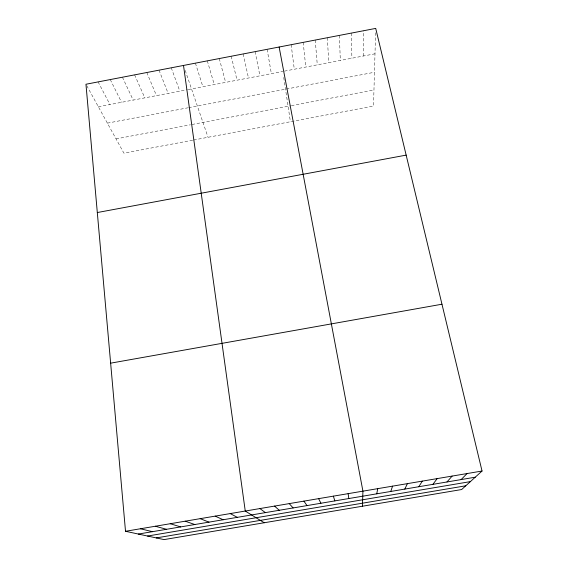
<?xml version="1.0" encoding="UTF-8"?>
<svg xmlns="http://www.w3.org/2000/svg" width="568" height="568" viewBox="0 0 568 568"><rect width="100%" height="100%" fill="white"/><g stroke="black" fill="none" stroke-linecap="round" stroke-linejoin="round"><path stroke-width="0.43" stroke-dasharray="2.84 2.13" d="M363.421 56.005L363.591 30.736M375.59 32.781L373.503 106.06L193.432 140.047M98.349 106.756L187.341 89.716M188.178 89.559L282.821 71.44M284.461 71.128L374.994 53.797M107.373 123.142L187.802 107.821M188.668 107.657L374.468 72.264M116.042 138.89L190.379 124.797M192.055 124.477L290.553 105.804M291.37 105.648L373.957 89.992M192.623 140.204L123.909 153.168L86.393 85.022M98.101 81.906L109.951 104.533M110.256 79.563L121.559 102.311M122.425 77.22L133.182 100.082M134.609 74.87L144.826 97.859M146.807 72.519L156.477 95.623M159.026 70.162L168.142 93.393M171.259 67.805L179.829 91.157M185.225 70.475L208.044 137.293M195.406 63.154L202.89 86.741M207.32 60.854L214.264 84.561M219.255 58.554L225.659 82.381M231.197 56.253L237.062 80.202M243.161 53.946L248.486 78.015M255.138 51.638L259.917 75.821M267.13 49.331L271.362 73.634M283.737 77.504L290.418 121.744M291.157 44.702L294.295 69.239M303.191 42.38L305.783 67.045M315.24 40.058L317.285 64.844M327.303 37.729L328.801 62.636M339.387 35.401L340.324 60.428M351.478 33.072L351.869 58.22"/><path stroke-width="0.85" d="M362.427 506.223L362.931 491.157L279.129 47.016M376.747 493.826L377.734 488.65M390.756 491.462L392.566 486.144M404.785 489.091L407.419 483.638M418.829 486.726L422.301 481.124M432.901 484.348L437.197 478.604M446.988 481.969L452.121 476.083M461.102 479.591L467.066 473.556M482.04 471.028L461.649 489.531L164.053 539.6L125.514 531.279L85.96 84.249L375.718 28.4L482.04 471.028L125.514 531.279M97.313 212.538L406.155 155.121M110.639 363.165L441.968 304.214M138.358 534.055L475.231 477.205M147.552 536.036L470.361 481.621M156.257 537.917L465.76 485.796M140.403 528.765L152.437 531.676M155.312 526.245L166.538 529.298M170.244 523.724L180.659 526.912M185.204 521.197L194.803 524.527M200.184 518.662L208.967 522.141M215.187 516.127L223.153 519.748M230.21 513.586L237.353 517.349M264.212 522.752L245.262 511.044L183.507 65.448M259.895 508.573L265.412 512.613M274.543 506.095L279.257 510.277M289.219 503.617L293.123 507.934M303.916 501.132L307.011 505.591M318.634 498.64L320.92 503.248M333.373 496.148L334.843 500.898M348.141 493.656L348.795 498.541"/></g></svg>
